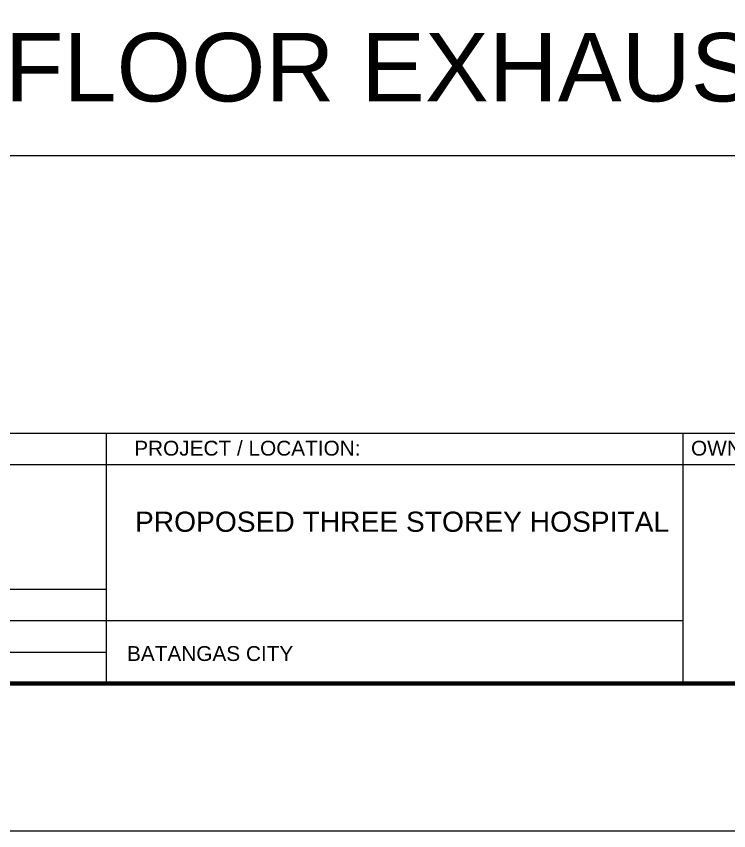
# Model space of a CAD drawing. Header units: millimetres. Extents: x 3 to 434, y 1 to 233.
# Drawn here: x 378.28 to 392.84, y 77.27 to 93.93 of the extents above; entities that cross this region are included whole.
import ezdxf

# ---------------------------------------------------------------- set-up
doc = ezdxf.new("R2010")
doc.units = ezdxf.units.MM
doc.header["$MEASUREMENT"] = 0
for name, color, linetype in [('.1', 1, 'Continuous'), ('SHEET', 3, 'Continuous'), ('text', 7, 'Continuous')]:
    doc.layers.add(name, color=color, linetype=linetype)
doc.layers.add('WALL', color=4, linetype='Continuous', lineweight=30)
doc.styles.add('arial', font='arial.ttf')
doc.styles.get("Standard").update_dxf_attribs({"font": 'arial.ttf'})

msp = doc.modelspace()

# ---------------------------------------------------------------- linework, layer by layer
at = {"layer": '.1', "color": 0}
msp.add_line((334.564, 77.274), (433.84, 77.274), dxfattribs=at)
at = {"color": 0, "linetype": 'ByBlock', "lineweight": 9}
msp.add_line((408.089, 91.076), (370.119, 91.076), dxfattribs=at)
at = {"layer": 'SHEET', "color": 1}
for p, q in [((340.581, 85.403), (430.832, 85.403)), ((380.127, 80.283), (380.127, 85.403)), ((391.904, 85.403), (391.904, 80.283)), ((356.427, 84.763), (412.998, 84.763)), ((356.427, 82.213), (380.127, 82.213)), ((356.427, 81.57), (391.904, 81.57)), ((356.427, 80.926), (380.127, 80.926))]:
    msp.add_line(p, q, dxfattribs=at)
at = {"layer": 'WALL', "color": 1, "linetype": 'Continuous', "const_width": 0.0853}
msp.add_lwpolyline([(340.581, 80.283), (430.832, 80.283), (430.832, 144.662), (340.581, 144.662)], close=True, dxfattribs=at)

# ---------------------------------------------------------------- texts
at = {"color": 0, "linetype": 'ByBlock', "lineweight": 9}
for s, height, p in [('THIRD FLOOR EXHAUST LAYOUT', 1.4, (371.532, 92.186)), ('SCALE                                                                                                                              1:400', 0.657637, (370.563, 90.078))]:
    msp.add_text(s, height=height, dxfattribs=at).set_placement(p)
at = {"layer": 'text', "style": 'arial'}
for s, height, p in [('PROJECT / LOCATION:', 0.30402, (380.692, 84.944)), ('PROJECT / LOCATION:', 0.30402, (380.692, 84.944)), ('PROJECT / LOCATION:', 0.30402, (380.692, 84.944)), ('OWNER', 0.304, (392.073, 84.944)), ('PROPOSED THREE STOREY HOSPITAL', 0.41257, (380.707, 83.386)), ('BATANGAS CITY', 0.30402, (380.545, 80.745))]:
    msp.add_text(s, height=height, dxfattribs=at).set_placement(p)

doc.saveas('drawing.dxf')
